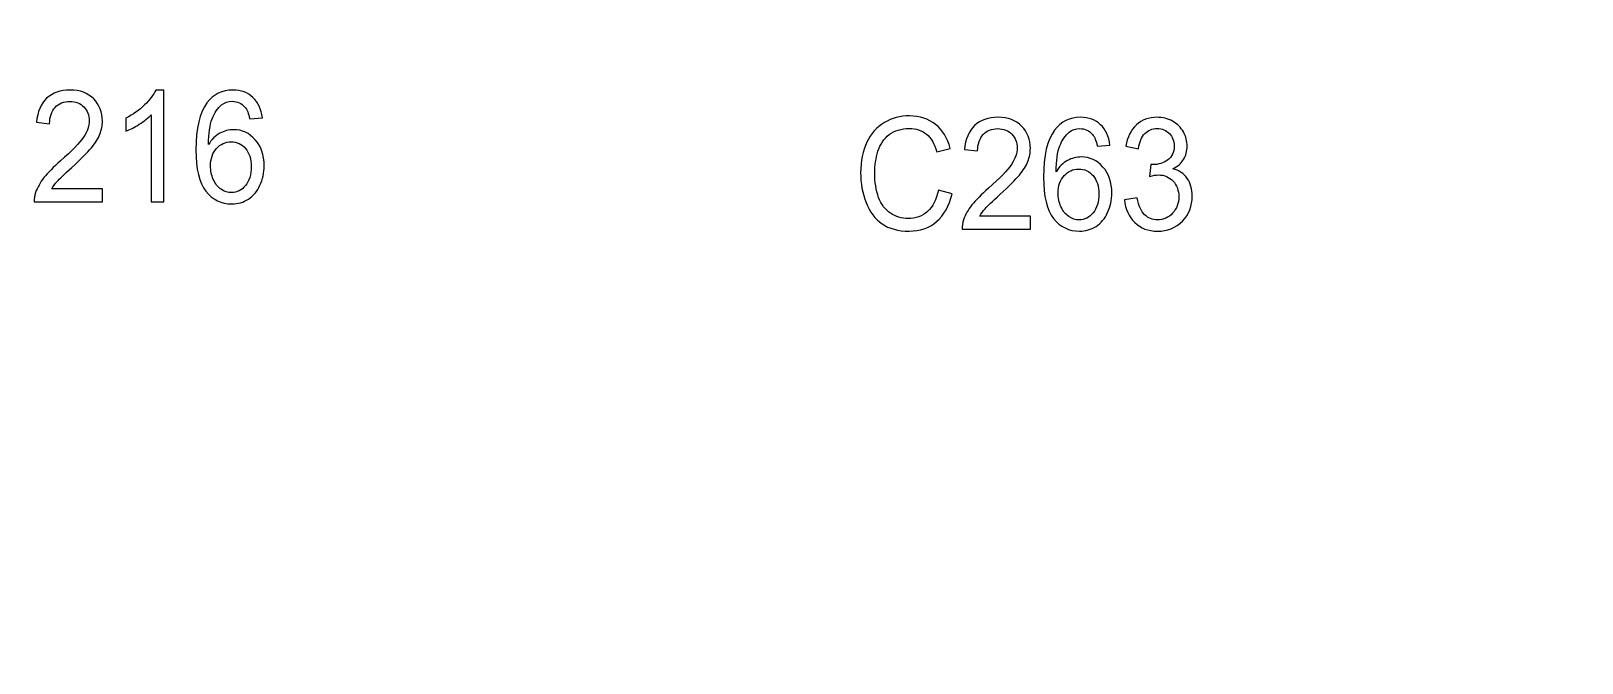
# Model space of a CAD drawing. Header units: millimetres. Extents: x -86 to 67, y -55 to 52.
# Drawn here: x -28.09 to -21, y -38.61 to -35.73 of the extents above; entities that cross this region are included whole.
import ezdxf

# ---------------------------------------------------------------- set-up
doc = ezdxf.new("R2010")
doc.units = ezdxf.units.MM
doc.header["$MEASUREMENT"] = 0
doc.layers.add('BG_OUTLINE', color=7, linetype='Continuous')
doc.layers.add('RD_SILKSCREEN_TOP', color=7, linetype='Continuous')

msp = doc.modelspace()

# ---------------------------------------------------------------- linework, layer by layer
at = {"layer": 'BG_OUTLINE', "color": 3, "lineweight": 9}
msp.add_open_spline([(-60.0926, 34.7331), (-60.0926, 34.7331), (63.7724, 34.7331), (63.7724, 34.7331), (63.7724, 34.7331), (64.585, 34.7336), (65.3646, 34.4113), (65.9396, 33.837), (65.9396, 33.837), (66.5146, 33.2627), (66.8379, 32.4797), (66.8384, 31.667), (66.8384, 31.667), (66.8384, 31.667), (66.8412, -52.28), (66.8412, -52.28), (66.8412, -52.28), (66.8412, -52.28), (66.8384, -52.1933), (66.8384, -52.1933), (66.8384, -52.1933), (66.8389, -53.006), (66.5166, -53.7856), (65.9424, -54.3606), (65.9424, -54.3606), (65.3681, -54.9356), (64.585, -55.2589), (63.7724, -55.2594), (63.7724, -55.2594), (63.7724, -55.2594), (-60.1869, -55.2594), (-60.1869, -55.2594), (-60.1869, -55.2594), (-60.1869, -55.2594), (-60.0853, -55.2518), (-60.0853, -55.2518), (-60.0853, -55.2518), (-60.8979, -55.2523), (-61.6775, -54.9299), (-62.2525, -54.3557), (-62.2525, -54.3557), (-62.8275, -53.7814), (-63.1508, -52.9984), (-63.1513, -52.1857), (-63.1513, -52.1857), (-63.1513, -52.1857), (-63.1587, 31.667), (-63.1587, 31.667), (-63.1587, 31.667), (-63.1592, 32.4797), (-62.8369, 33.2593), (-62.2626, 33.8343), (-62.2626, 33.8343), (-61.6883, 34.4093), (-60.9053, 34.7326), (-60.0926, 34.7331)], degree=3, knots=[0, 0, 0, 0, 0.071429, 0.071429, 0.071429, 0.071429, 0.142857, 0.142857, 0.142857, 0.142857, 0.214286, 0.214286, 0.214286, 0.214286, 0.285714, 0.285714, 0.285714, 0.285714, 0.357143, 0.357143, 0.357143, 0.357143, 0.428571, 0.428571, 0.428571, 0.428571, 0.5, 0.5, 0.5, 0.5, 0.571429, 0.571429, 0.571429, 0.571429, 0.642857, 0.642857, 0.642857, 0.642857, 0.714286, 0.714286, 0.714286, 0.714286, 0.785714, 0.785714, 0.785714, 0.785714, 0.857143, 0.857143, 0.857143, 0.857143, 0.928571, 0.928571, 0.928571, 0.928571, 1, 1, 1, 1], dxfattribs=at)
at = {"layer": 'RD_SILKSCREEN_TOP', "color": 8}
for points, knots in [([(-27.7672, -36.4472), (-27.7672, -36.4472), (-27.7672, -36.5073), (-27.7672, -36.5073), (-27.7672, -36.5073), (-27.7672, -36.5073), (-28.0796, -36.5073), (-28.0796, -36.5073), (-28.0796, -36.5073), (-28.0801, -36.4922), (-28.0779, -36.4778), (-28.073, -36.4639), (-28.073, -36.4639), (-28.0651, -36.4409), (-28.0523, -36.4184), (-28.0348, -36.3961), (-28.0348, -36.3961), (-28.0172, -36.374), (-27.9918, -36.3482), (-27.9588, -36.3191), (-27.9588, -36.3191), (-27.9074, -36.2737), (-27.8727, -36.2378), (-27.8546, -36.2112), (-27.8546, -36.2112), (-27.8365, -36.1848), (-27.8275, -36.1596), (-27.8275, -36.1361), (-27.8275, -36.1361), (-27.8275, -36.1113), (-27.8358, -36.0904), (-27.8521, -36.0733), (-27.8521, -36.0733), (-27.8687, -36.0564), (-27.8901, -36.0479), (-27.9166, -36.0479), (-27.9166, -36.0479), (-27.9445, -36.0479), (-27.9668, -36.0569), (-27.9835, -36.075), (-27.9835, -36.075), (-28.0004, -36.093), (-28.0089, -36.118), (-28.0091, -36.1499), (-28.0091, -36.1499), (-28.0091, -36.1499), (-28.0688, -36.1434), (-28.0688, -36.1434), (-28.0688, -36.1434), (-28.0647, -36.0954), (-28.0493, -36.0589), (-28.0226, -36.0338), (-28.0226, -36.0338), (-27.996, -36.0086), (-27.9601, -35.9961), (-27.9152, -35.9961), (-27.9152, -35.9961), (-27.8699, -35.9961), (-27.834, -36.0097), (-27.8076, -36.0367), (-27.8076, -36.0367), (-27.781, -36.0639), (-27.7678, -36.0974), (-27.7678, -36.1375), (-27.7678, -36.1375), (-27.7678, -36.1579), (-27.7717, -36.1779), (-27.7795, -36.1976), (-27.7795, -36.1976), (-27.7872, -36.2172), (-27.8001, -36.238), (-27.8181, -36.2597), (-27.8181, -36.2597), (-27.836, -36.2815), (-27.8658, -36.3114), (-27.9075, -36.3493), (-27.9075, -36.3493), (-27.9423, -36.3808), (-27.9647, -36.4022), (-27.9745, -36.4134), (-27.9745, -36.4134), (-27.9845, -36.4246), (-27.9926, -36.4358), (-27.9991, -36.4472), (-27.9991, -36.4472), (-27.9991, -36.4472), (-27.7672, -36.4472), (-27.7672, -36.4472)], [0, 0, 0, 0, 0.045455, 0.045455, 0.045455, 0.045455, 0.090909, 0.090909, 0.090909, 0.090909, 0.136364, 0.136364, 0.136364, 0.136364, 0.181818, 0.181818, 0.181818, 0.181818, 0.227273, 0.227273, 0.227273, 0.227273, 0.272727, 0.272727, 0.272727, 0.272727, 0.318182, 0.318182, 0.318182, 0.318182, 0.363636, 0.363636, 0.363636, 0.363636, 0.409091, 0.409091, 0.409091, 0.409091, 0.454545, 0.454545, 0.454545, 0.454545, 0.5, 0.5, 0.5, 0.5, 0.545455, 0.545455, 0.545455, 0.545455, 0.590909, 0.590909, 0.590909, 0.590909, 0.636364, 0.636364, 0.636364, 0.636364, 0.681818, 0.681818, 0.681818, 0.681818, 0.727273, 0.727273, 0.727273, 0.727273, 0.772727, 0.772727, 0.772727, 0.772727, 0.818182, 0.818182, 0.818182, 0.818182, 0.863636, 0.863636, 0.863636, 0.863636, 0.909091, 0.909091, 0.909091, 0.909091, 0.954545, 0.954545, 0.954545, 0.954545, 1, 1, 1, 1]), ([(-27.4864, -36.5073), (-27.4864, -36.5073), (-27.5444, -36.5073), (-27.5444, -36.5073), (-27.5444, -36.5073), (-27.5444, -36.5073), (-27.5444, -36.109), (-27.5444, -36.109), (-27.5444, -36.109), (-27.5584, -36.1234), (-27.5767, -36.1377), (-27.5993, -36.1521), (-27.5993, -36.1521), (-27.6221, -36.1664), (-27.6425, -36.1772), (-27.6605, -36.1843), (-27.6605, -36.1843), (-27.6605, -36.1843), (-27.6605, -36.124), (-27.6605, -36.124), (-27.6605, -36.124), (-27.628, -36.1075), (-27.5996, -36.0876), (-27.5754, -36.0642), (-27.5754, -36.0642), (-27.5511, -36.0408), (-27.5339, -36.0181), (-27.5238, -35.9961), (-27.5238, -35.9961), (-27.5238, -35.9961), (-27.4864, -35.9961), (-27.4864, -35.9961), (-27.4864, -35.9961), (-27.4864, -35.9961), (-27.4864, -36.5073), (-27.4864, -36.5073)], [0, 0, 0, 0, 0.111111, 0.111111, 0.111111, 0.111111, 0.222222, 0.222222, 0.222222, 0.222222, 0.333333, 0.333333, 0.333333, 0.333333, 0.444444, 0.444444, 0.444444, 0.444444, 0.555556, 0.555556, 0.555556, 0.555556, 0.666667, 0.666667, 0.666667, 0.666667, 0.777778, 0.777778, 0.777778, 0.777778, 0.888889, 0.888889, 0.888889, 0.888889, 1, 1, 1, 1]), ([(-27.0367, -36.1229), (-27.0367, -36.1229), (-27.0943, -36.1278), (-27.0943, -36.1278), (-27.0943, -36.1278), (-27.0995, -36.1032), (-27.1068, -36.0853), (-27.1163, -36.0743), (-27.1163, -36.0743), (-27.1319, -36.0564), (-27.1514, -36.0475), (-27.1744, -36.0475), (-27.1744, -36.0475), (-27.1929, -36.0475), (-27.209, -36.0531), (-27.223, -36.0642), (-27.223, -36.0642), (-27.2412, -36.0786), (-27.2557, -36.0995), (-27.2662, -36.127), (-27.2662, -36.127), (-27.2767, -36.1545), (-27.2822, -36.1938), (-27.2827, -36.2447), (-27.2827, -36.2447), (-27.2686, -36.2219), (-27.2516, -36.2048), (-27.2314, -36.1937), (-27.2314, -36.1937), (-27.2112, -36.1826), (-27.19, -36.1771), (-27.1679, -36.1771), (-27.1679, -36.1771), (-27.1291, -36.1771), (-27.0962, -36.1924), (-27.069, -36.2231), (-27.069, -36.2231), (-27.0418, -36.2538), (-27.0282, -36.2933), (-27.0282, -36.3419), (-27.0282, -36.3419), (-27.0282, -36.374), (-27.0346, -36.4036), (-27.0474, -36.4311), (-27.0474, -36.4311), (-27.0602, -36.4585), (-27.0778, -36.4796), (-27.1002, -36.4941), (-27.1002, -36.4941), (-27.1225, -36.5087), (-27.1478, -36.516), (-27.1762, -36.516), (-27.1762, -36.516), (-27.2246, -36.516), (-27.2641, -36.4969), (-27.2945, -36.4585), (-27.2945, -36.4585), (-27.3252, -36.4202), (-27.3403, -36.357), (-27.3403, -36.269), (-27.3403, -36.269), (-27.3403, -36.1707), (-27.3235, -36.0992), (-27.2897, -36.0545), (-27.2897, -36.0545), (-27.2603, -36.0156), (-27.2207, -35.9961), (-27.1708, -35.9961), (-27.1708, -35.9961), (-27.1336, -35.9961), (-27.1032, -36.0073), (-27.0794, -36.0298), (-27.0794, -36.0298), (-27.0556, -36.0523), (-27.0414, -36.0833), (-27.0367, -36.1229)], [0, 0, 0, 0, 0.052632, 0.052632, 0.052632, 0.052632, 0.105263, 0.105263, 0.105263, 0.105263, 0.157895, 0.157895, 0.157895, 0.157895, 0.210526, 0.210526, 0.210526, 0.210526, 0.263158, 0.263158, 0.263158, 0.263158, 0.315789, 0.315789, 0.315789, 0.315789, 0.368421, 0.368421, 0.368421, 0.368421, 0.421053, 0.421053, 0.421053, 0.421053, 0.473684, 0.473684, 0.473684, 0.473684, 0.526316, 0.526316, 0.526316, 0.526316, 0.578947, 0.578947, 0.578947, 0.578947, 0.631579, 0.631579, 0.631579, 0.631579, 0.684211, 0.684211, 0.684211, 0.684211, 0.736842, 0.736842, 0.736842, 0.736842, 0.789474, 0.789474, 0.789474, 0.789474, 0.842105, 0.842105, 0.842105, 0.842105, 0.894737, 0.894737, 0.894737, 0.894737, 0.947368, 0.947368, 0.947368, 0.947368, 1, 1, 1, 1]), ([(-23.9466, -36.4533), (-23.9466, -36.4533), (-23.884, -36.4704), (-23.884, -36.4704), (-23.884, -36.4704), (-23.8971, -36.5256), (-23.9208, -36.5678), (-23.9547, -36.597), (-23.9547, -36.597), (-23.9888, -36.626), (-24.0305, -36.6405), (-24.0798, -36.6405), (-24.0798, -36.6405), (-24.1307, -36.6405), (-24.1721, -36.6293), (-24.2041, -36.607), (-24.2041, -36.607), (-24.236, -36.5846), (-24.2603, -36.5523), (-24.277, -36.5099), (-24.277, -36.5099), (-24.2936, -36.4675), (-24.3019, -36.422), (-24.3019, -36.3734), (-24.3019, -36.3734), (-24.3019, -36.3204), (-24.2926, -36.2742), (-24.2737, -36.2347), (-24.2737, -36.2347), (-24.2549, -36.1952), (-24.2281, -36.1653), (-24.1934, -36.1447), (-24.1934, -36.1447), (-24.1587, -36.1242), (-24.1205, -36.114), (-24.0788, -36.114), (-24.0788, -36.114), (-24.0314, -36.114), (-23.9917, -36.127), (-23.9595, -36.1529), (-23.9595, -36.1529), (-23.9273, -36.1789), (-23.9048, -36.2153), (-23.8922, -36.2623), (-23.8922, -36.2623), (-23.8922, -36.2623), (-23.9536, -36.278), (-23.9536, -36.278), (-23.9536, -36.278), (-23.9647, -36.2409), (-23.9805, -36.214), (-24.0014, -36.197), (-24.0014, -36.197), (-24.0222, -36.1801), (-24.0484, -36.1717), (-24.0801, -36.1717), (-24.0801, -36.1717), (-24.1164, -36.1717), (-24.1467, -36.181), (-24.1711, -36.1997), (-24.1711, -36.1997), (-24.1956, -36.2186), (-24.2127, -36.2437), (-24.2225, -36.2754), (-24.2225, -36.2754), (-24.2325, -36.3069), (-24.2374, -36.3395), (-24.2374, -36.373), (-24.2374, -36.373), (-24.2374, -36.4164), (-24.2315, -36.4541), (-24.2199, -36.4865), (-24.2199, -36.4865), (-24.2081, -36.5187), (-24.1899, -36.5429), (-24.1652, -36.5589), (-24.1652, -36.5589), (-24.1405, -36.5749), (-24.1137, -36.5828), (-24.0848, -36.5828), (-24.0848, -36.5828), (-24.0498, -36.5828), (-24.0202, -36.5719), (-23.9959, -36.5502), (-23.9959, -36.5502), (-23.9715, -36.5284), (-23.9552, -36.4961), (-23.9466, -36.4533)], [0, 0, 0, 0, 0.045455, 0.045455, 0.045455, 0.045455, 0.090909, 0.090909, 0.090909, 0.090909, 0.136364, 0.136364, 0.136364, 0.136364, 0.181818, 0.181818, 0.181818, 0.181818, 0.227273, 0.227273, 0.227273, 0.227273, 0.272727, 0.272727, 0.272727, 0.272727, 0.318182, 0.318182, 0.318182, 0.318182, 0.363636, 0.363636, 0.363636, 0.363636, 0.409091, 0.409091, 0.409091, 0.409091, 0.454545, 0.454545, 0.454545, 0.454545, 0.5, 0.5, 0.5, 0.5, 0.545455, 0.545455, 0.545455, 0.545455, 0.590909, 0.590909, 0.590909, 0.590909, 0.636364, 0.636364, 0.636364, 0.636364, 0.681818, 0.681818, 0.681818, 0.681818, 0.727273, 0.727273, 0.727273, 0.727273, 0.772727, 0.772727, 0.772727, 0.772727, 0.818182, 0.818182, 0.818182, 0.818182, 0.863636, 0.863636, 0.863636, 0.863636, 0.909091, 0.909091, 0.909091, 0.909091, 0.954545, 0.954545, 0.954545, 0.954545, 1, 1, 1, 1]), ([(-23.5254, -36.5717), (-23.5254, -36.5717), (-23.5254, -36.6318), (-23.5254, -36.6318), (-23.5254, -36.6318), (-23.5254, -36.6318), (-23.8378, -36.6318), (-23.8378, -36.6318), (-23.8378, -36.6318), (-23.8383, -36.6167), (-23.8361, -36.6023), (-23.8312, -36.5884), (-23.8312, -36.5884), (-23.8233, -36.5654), (-23.8105, -36.5429), (-23.793, -36.5206), (-23.793, -36.5206), (-23.7754, -36.4985), (-23.75, -36.4727), (-23.717, -36.4436), (-23.717, -36.4436), (-23.6656, -36.3982), (-23.6309, -36.3623), (-23.6128, -36.3357), (-23.6128, -36.3357), (-23.5947, -36.3093), (-23.5857, -36.2841), (-23.5857, -36.2606), (-23.5857, -36.2606), (-23.5857, -36.2358), (-23.594, -36.2149), (-23.6103, -36.1978), (-23.6103, -36.1978), (-23.6269, -36.1809), (-23.6483, -36.1724), (-23.6748, -36.1724), (-23.6748, -36.1724), (-23.7027, -36.1724), (-23.725, -36.1814), (-23.7417, -36.1995), (-23.7417, -36.1995), (-23.7586, -36.2175), (-23.7671, -36.2425), (-23.7673, -36.2744), (-23.7673, -36.2744), (-23.7673, -36.2744), (-23.827, -36.2679), (-23.827, -36.2679), (-23.827, -36.2679), (-23.8229, -36.2199), (-23.8075, -36.1834), (-23.7808, -36.1583), (-23.7808, -36.1583), (-23.7542, -36.1331), (-23.7183, -36.1206), (-23.6734, -36.1206), (-23.6734, -36.1206), (-23.6281, -36.1206), (-23.5922, -36.1342), (-23.5658, -36.1612), (-23.5658, -36.1612), (-23.5392, -36.1884), (-23.526, -36.2219), (-23.526, -36.262), (-23.526, -36.262), (-23.526, -36.2824), (-23.5299, -36.3024), (-23.5377, -36.3221), (-23.5377, -36.3221), (-23.5454, -36.3417), (-23.5583, -36.3625), (-23.5763, -36.3842), (-23.5763, -36.3842), (-23.5942, -36.406), (-23.624, -36.4359), (-23.6657, -36.4738), (-23.6657, -36.4738), (-23.7005, -36.5053), (-23.7229, -36.5267), (-23.7327, -36.5379), (-23.7327, -36.5379), (-23.7427, -36.5491), (-23.7508, -36.5603), (-23.7573, -36.5717), (-23.7573, -36.5717), (-23.7573, -36.5717), (-23.5254, -36.5717), (-23.5254, -36.5717)], [0, 0, 0, 0, 0.045455, 0.045455, 0.045455, 0.045455, 0.090909, 0.090909, 0.090909, 0.090909, 0.136364, 0.136364, 0.136364, 0.136364, 0.181818, 0.181818, 0.181818, 0.181818, 0.227273, 0.227273, 0.227273, 0.227273, 0.272727, 0.272727, 0.272727, 0.272727, 0.318182, 0.318182, 0.318182, 0.318182, 0.363636, 0.363636, 0.363636, 0.363636, 0.409091, 0.409091, 0.409091, 0.409091, 0.454545, 0.454545, 0.454545, 0.454545, 0.5, 0.5, 0.5, 0.5, 0.545455, 0.545455, 0.545455, 0.545455, 0.590909, 0.590909, 0.590909, 0.590909, 0.636364, 0.636364, 0.636364, 0.636364, 0.681818, 0.681818, 0.681818, 0.681818, 0.727273, 0.727273, 0.727273, 0.727273, 0.772727, 0.772727, 0.772727, 0.772727, 0.818182, 0.818182, 0.818182, 0.818182, 0.863636, 0.863636, 0.863636, 0.863636, 0.909091, 0.909091, 0.909091, 0.909091, 0.954545, 0.954545, 0.954545, 0.954545, 1, 1, 1, 1]), ([(-23.1621, -36.2474), (-23.1621, -36.2474), (-23.2197, -36.2523), (-23.2197, -36.2523), (-23.2197, -36.2523), (-23.2249, -36.2277), (-23.2322, -36.2098), (-23.2417, -36.1988), (-23.2417, -36.1988), (-23.2573, -36.1809), (-23.2768, -36.172), (-23.2998, -36.172), (-23.2998, -36.172), (-23.3183, -36.172), (-23.3344, -36.1776), (-23.3484, -36.1887), (-23.3484, -36.1887), (-23.3666, -36.2031), (-23.3811, -36.224), (-23.3916, -36.2515), (-23.3916, -36.2515), (-23.4021, -36.279), (-23.4076, -36.3183), (-23.4081, -36.3692), (-23.4081, -36.3692), (-23.394, -36.3464), (-23.377, -36.3293), (-23.3568, -36.3182), (-23.3568, -36.3182), (-23.3366, -36.3071), (-23.3154, -36.3016), (-23.2933, -36.3016), (-23.2933, -36.3016), (-23.2545, -36.3016), (-23.2216, -36.3169), (-23.1944, -36.3476), (-23.1944, -36.3476), (-23.1672, -36.3783), (-23.1536, -36.4178), (-23.1536, -36.4664), (-23.1536, -36.4664), (-23.1536, -36.4985), (-23.16, -36.5281), (-23.1728, -36.5556), (-23.1728, -36.5556), (-23.1856, -36.583), (-23.2032, -36.6041), (-23.2256, -36.6186), (-23.2256, -36.6186), (-23.2479, -36.6332), (-23.2732, -36.6405), (-23.3016, -36.6405), (-23.3016, -36.6405), (-23.35, -36.6405), (-23.3895, -36.6214), (-23.4199, -36.583), (-23.4199, -36.583), (-23.4506, -36.5447), (-23.4657, -36.4815), (-23.4657, -36.3935), (-23.4657, -36.3935), (-23.4657, -36.2952), (-23.4489, -36.2237), (-23.4151, -36.179), (-23.4151, -36.179), (-23.3857, -36.1401), (-23.3461, -36.1206), (-23.2962, -36.1206), (-23.2962, -36.1206), (-23.259, -36.1206), (-23.2286, -36.1318), (-23.2048, -36.1543), (-23.2048, -36.1543), (-23.181, -36.1768), (-23.1668, -36.2078), (-23.1621, -36.2474)], [0, 0, 0, 0, 0.052632, 0.052632, 0.052632, 0.052632, 0.105263, 0.105263, 0.105263, 0.105263, 0.157895, 0.157895, 0.157895, 0.157895, 0.210526, 0.210526, 0.210526, 0.210526, 0.263158, 0.263158, 0.263158, 0.263158, 0.315789, 0.315789, 0.315789, 0.315789, 0.368421, 0.368421, 0.368421, 0.368421, 0.421053, 0.421053, 0.421053, 0.421053, 0.473684, 0.473684, 0.473684, 0.473684, 0.526316, 0.526316, 0.526316, 0.526316, 0.578947, 0.578947, 0.578947, 0.578947, 0.631579, 0.631579, 0.631579, 0.631579, 0.684211, 0.684211, 0.684211, 0.684211, 0.736842, 0.736842, 0.736842, 0.736842, 0.789474, 0.789474, 0.789474, 0.789474, 0.842105, 0.842105, 0.842105, 0.842105, 0.894737, 0.894737, 0.894737, 0.894737, 0.947368, 0.947368, 0.947368, 0.947368, 1, 1, 1, 1]), ([(-23.0956, -36.4974), (-23.0956, -36.4974), (-23.0377, -36.4891), (-23.0377, -36.4891), (-23.0377, -36.4891), (-23.0309, -36.5245), (-23.0196, -36.55), (-23.0036, -36.5657), (-23.0036, -36.5657), (-22.9876, -36.5813), (-22.9681, -36.5891), (-22.9451, -36.5891), (-22.9451, -36.5891), (-22.9178, -36.5891), (-22.8947, -36.5789), (-22.8758, -36.5585), (-22.8758, -36.5585), (-22.8572, -36.5382), (-22.8477, -36.5129), (-22.8477, -36.4828), (-22.8477, -36.4828), (-22.8477, -36.4541), (-22.8563, -36.4304), (-22.8738, -36.4118), (-22.8738, -36.4118), (-22.8913, -36.3932), (-22.9134, -36.3838), (-22.9403, -36.3838), (-22.9403, -36.3838), (-22.9512, -36.3838), (-22.9649, -36.3862), (-22.9812, -36.3908), (-22.9812, -36.3908), (-22.9812, -36.3908), (-22.9747, -36.3359), (-22.9747, -36.3359), (-22.9747, -36.3359), (-22.9708, -36.3364), (-22.9678, -36.3367), (-22.9654, -36.3367), (-22.9654, -36.3367), (-22.9407, -36.3367), (-22.9185, -36.3297), (-22.8987, -36.3158), (-22.8987, -36.3158), (-22.8788, -36.3019), (-22.869, -36.2805), (-22.869, -36.2515), (-22.869, -36.2515), (-22.869, -36.2287), (-22.8762, -36.2096), (-22.8906, -36.1946), (-22.8906, -36.1946), (-22.905, -36.1796), (-22.9237, -36.172), (-22.9464, -36.172), (-22.9464, -36.172), (-22.969, -36.172), (-22.9878, -36.1797), (-23.0028, -36.1949), (-23.0028, -36.1949), (-23.0178, -36.2102), (-23.0276, -36.2332), (-23.0318, -36.2638), (-23.0318, -36.2638), (-23.0318, -36.2638), (-23.0898, -36.2526), (-23.0898, -36.2526), (-23.0898, -36.2526), (-23.0828, -36.2107), (-23.0666, -36.1782), (-23.0415, -36.1552), (-23.0415, -36.1552), (-23.0163, -36.1322), (-22.985, -36.1206), (-22.9476, -36.1206), (-22.9476, -36.1206), (-22.9219, -36.1206), (-22.8981, -36.1266), (-22.8764, -36.1385), (-22.8764, -36.1385), (-22.8548, -36.1504), (-22.8381, -36.1667), (-22.8265, -36.1873), (-22.8265, -36.1873), (-22.8151, -36.2079), (-22.8093, -36.2297), (-22.8093, -36.253), (-22.8093, -36.253), (-22.8093, -36.2749), (-22.8147, -36.2949), (-22.8258, -36.3131), (-22.8258, -36.3131), (-22.8368, -36.3311), (-22.853, -36.3454), (-22.8745, -36.3561), (-22.8745, -36.3561), (-22.8465, -36.363), (-22.8248, -36.3774), (-22.8093, -36.3994), (-22.8093, -36.3994), (-22.7939, -36.4212), (-22.7861, -36.4485), (-22.7861, -36.4814), (-22.7861, -36.4814), (-22.7861, -36.5258), (-22.8011, -36.5635), (-22.8313, -36.5945), (-22.8313, -36.5945), (-22.8614, -36.6254), (-22.8994, -36.6408), (-22.9454, -36.6408), (-22.9454, -36.6408), (-22.9869, -36.6408), (-23.0214, -36.6275), (-23.0487, -36.6009), (-23.0487, -36.6009), (-23.0761, -36.5743), (-23.0918, -36.5398), (-23.0956, -36.4974)], [0, 0, 0, 0, 0.033333, 0.033333, 0.033333, 0.033333, 0.066667, 0.066667, 0.066667, 0.066667, 0.1, 0.1, 0.1, 0.1, 0.133333, 0.133333, 0.133333, 0.133333, 0.166667, 0.166667, 0.166667, 0.166667, 0.2, 0.2, 0.2, 0.2, 0.233333, 0.233333, 0.233333, 0.233333, 0.266667, 0.266667, 0.266667, 0.266667, 0.3, 0.3, 0.3, 0.3, 0.333333, 0.333333, 0.333333, 0.333333, 0.366667, 0.366667, 0.366667, 0.366667, 0.4, 0.4, 0.4, 0.4, 0.433333, 0.433333, 0.433333, 0.433333, 0.466667, 0.466667, 0.466667, 0.466667, 0.5, 0.5, 0.5, 0.5, 0.533333, 0.533333, 0.533333, 0.533333, 0.566667, 0.566667, 0.566667, 0.566667, 0.6, 0.6, 0.6, 0.6, 0.633333, 0.633333, 0.633333, 0.633333, 0.666667, 0.666667, 0.666667, 0.666667, 0.7, 0.7, 0.7, 0.7, 0.733333, 0.733333, 0.733333, 0.733333, 0.766667, 0.766667, 0.766667, 0.766667, 0.8, 0.8, 0.8, 0.8, 0.833333, 0.833333, 0.833333, 0.833333, 0.866667, 0.866667, 0.866667, 0.866667, 0.9, 0.9, 0.9, 0.9, 0.933333, 0.933333, 0.933333, 0.933333, 0.966667, 0.966667, 0.966667, 0.966667, 1, 1, 1, 1]), ([(-27.2736, -36.3423), (-27.2736, -36.3639), (-27.2694, -36.3845), (-27.2608, -36.4042), (-27.2608, -36.4042), (-27.2524, -36.4239), (-27.2405, -36.4388), (-27.2253, -36.4491), (-27.2253, -36.4491), (-27.21, -36.4594), (-27.194, -36.4646), (-27.1772, -36.4646), (-27.1772, -36.4646), (-27.1527, -36.4646), (-27.1317, -36.454), (-27.114, -36.4326), (-27.114, -36.4326), (-27.0964, -36.4113), (-27.0877, -36.3824), (-27.0877, -36.3459), (-27.0877, -36.3459), (-27.0877, -36.3107), (-27.0963, -36.2829), (-27.1137, -36.2626), (-27.1137, -36.2626), (-27.1311, -36.2424), (-27.153, -36.2323), (-27.1794, -36.2323), (-27.1794, -36.2323), (-27.2057, -36.2323), (-27.228, -36.2424), (-27.2463, -36.2626), (-27.2463, -36.2626), (-27.2645, -36.2829), (-27.2736, -36.3095), (-27.2736, -36.3423)], [0, 0, 0, 0, 0.111111, 0.111111, 0.111111, 0.111111, 0.222222, 0.222222, 0.222222, 0.222222, 0.333333, 0.333333, 0.333333, 0.333333, 0.444444, 0.444444, 0.444444, 0.444444, 0.555556, 0.555556, 0.555556, 0.555556, 0.666667, 0.666667, 0.666667, 0.666667, 0.777778, 0.777778, 0.777778, 0.777778, 0.888889, 0.888889, 0.888889, 0.888889, 1, 1, 1, 1]), ([(-23.399, -36.4668), (-23.399, -36.4884), (-23.3948, -36.509), (-23.3862, -36.5287), (-23.3862, -36.5287), (-23.3778, -36.5484), (-23.3659, -36.5633), (-23.3507, -36.5736), (-23.3507, -36.5736), (-23.3354, -36.5839), (-23.3194, -36.5891), (-23.3026, -36.5891), (-23.3026, -36.5891), (-23.2781, -36.5891), (-23.2571, -36.5785), (-23.2394, -36.5571), (-23.2394, -36.5571), (-23.2218, -36.5358), (-23.2131, -36.5069), (-23.2131, -36.4704), (-23.2131, -36.4704), (-23.2131, -36.4352), (-23.2217, -36.4074), (-23.2391, -36.3871), (-23.2391, -36.3871), (-23.2565, -36.3669), (-23.2784, -36.3568), (-23.3048, -36.3568), (-23.3048, -36.3568), (-23.3311, -36.3568), (-23.3534, -36.3669), (-23.3717, -36.3871), (-23.3717, -36.3871), (-23.3899, -36.4074), (-23.399, -36.434), (-23.399, -36.4668)], [0, 0, 0, 0, 0.111111, 0.111111, 0.111111, 0.111111, 0.222222, 0.222222, 0.222222, 0.222222, 0.333333, 0.333333, 0.333333, 0.333333, 0.444444, 0.444444, 0.444444, 0.444444, 0.555556, 0.555556, 0.555556, 0.555556, 0.666667, 0.666667, 0.666667, 0.666667, 0.777778, 0.777778, 0.777778, 0.777778, 0.888889, 0.888889, 0.888889, 0.888889, 1, 1, 1, 1])]:
    msp.add_open_spline(points, degree=3, knots=knots, dxfattribs=at)

doc.saveas('drawing.dxf')
